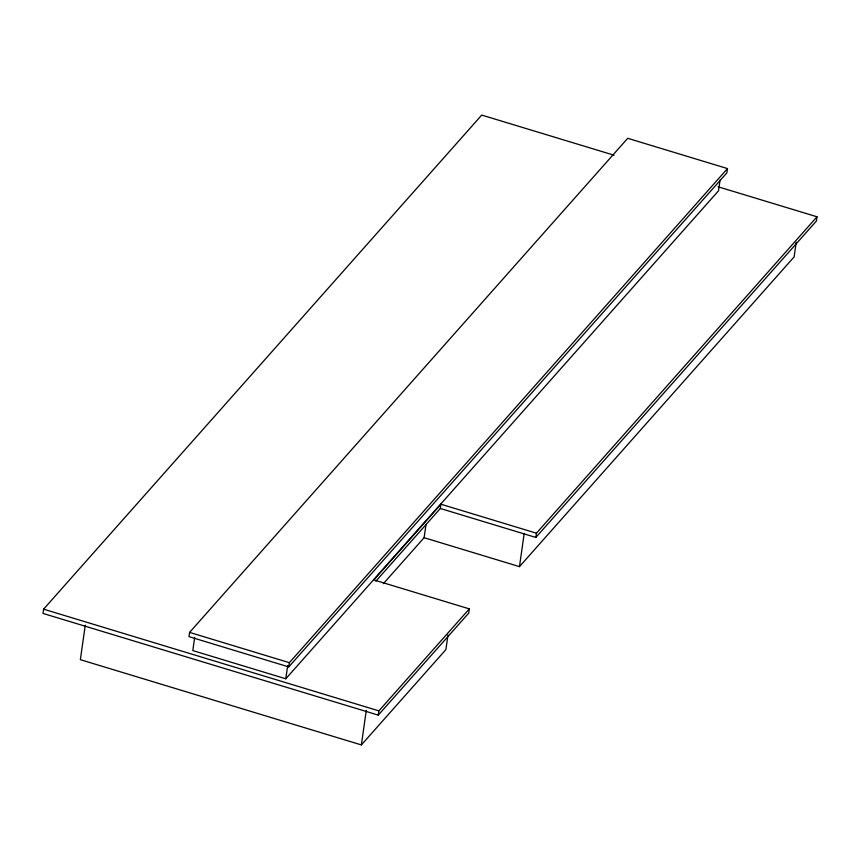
<?xml version="1.0" encoding="UTF-8"?>
<svg xmlns="http://www.w3.org/2000/svg" width="860" height="860" viewBox="0 0 860 860"><rect width="100%" height="100%" fill="white"/><g stroke="black" fill="none" stroke-linecap="round" stroke-linejoin="round"><path stroke-width="1.29" d="M614.04 155.208L481.729 115.079L43.602 609.17L43 613.416L378.271 715.122L468.711 613.137L469.313 608.88L373.82 579.909L440.933 504.218L536.436 533.189L817 216.784L718.089 186.781M85.269 625.155L80.356 659.674L361.372 744.921L445.888 649.622L447.963 635.013M189.598 632.401L188.996 636.647L288.767 666.919L726.883 172.828L727.495 168.581L627.714 138.309L189.598 632.401L289.368 662.673L727.495 168.581M194.693 637.303L192.812 650.579L285.8 678.787L718.541 190.769L720.046 180.149M285.8 678.787L287.692 665.511M288.767 666.919L289.368 662.673M361.372 744.921L366.285 710.403M378.271 715.122L378.884 710.876L469.313 608.88M383.345 583.693L424.12 537.704L426.012 524.428M375.863 581.177L440.331 508.475L440.933 504.218M424.12 537.704L519.472 566.633L524.202 533.437M440.331 508.475L535.834 537.446L536.436 533.189M796.188 242.305L794.113 256.903L519.472 566.633M817 216.784L816.398 221.031L535.834 537.446M43.602 609.17L378.884 710.876"/></g></svg>
